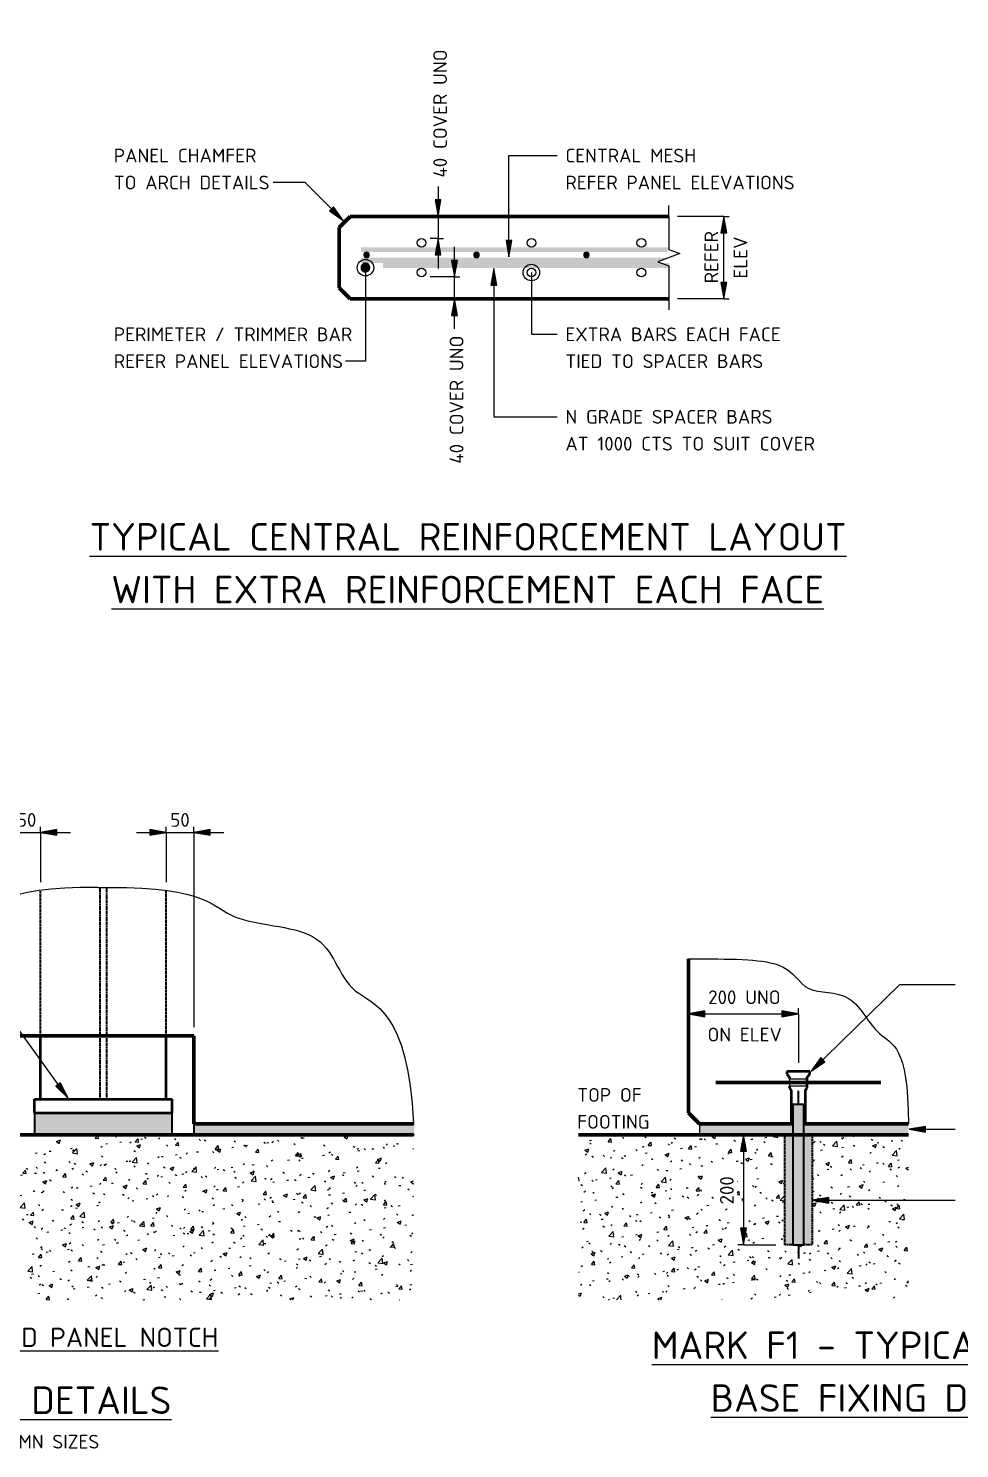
# Model space of a CAD drawing. Header units: millimetres. Extents: x 1317 to 9218, y 3460 to 6153.
# Drawn here: x 2864 to 4558, y 3460 to 6043 of the extents above; entities that cross this region are included whole.
import ezdxf

# ---------------------------------------------------------------- set-up
doc = ezdxf.new("R2010")
doc.units = ezdxf.units.MM
doc.linetypes.add('Hidden', pattern=[4, 3, -1])
for name, color, linetype, lineweight in [('A-000-T_TEXT', 231, 'Continuous', 13), ('A-010-D_DIM', 211, 'Continuous', 13), ('A-010-D_DIM-10', 211, 'Continuous', 13), ('A-010-M_LINE', 90, 'Continuous', 13), ('Z-000-T_TEXT', 131, 'Continuous', 18), ('Z-060-M_DETAIL', 92, 'Continuous', 25)]:
    doc.layers.add(name, color=color, linetype=linetype, lineweight=lineweight)
doc.styles.add('ISOCPEUR', font='isocpeur.ttf', dxfattribs={"height": 25})
doc.styles.add('ISOCPEUR_2', font='isocpeur.ttf', dxfattribs={"height": 50})
doc.styles.add('ISOCPEUR_3', font='isocpeur.ttf', dxfattribs={"height": 35})
doc.dimstyles.new('2_5___Arrow_Tick', dxfattribs={"dimscale": 304.8, "dimtxt": 24.899529, "dimasz": 0.098425, "dimexe": 0.032808, "dimexo": 0.052493, "dimgap": 0.008202, "dimtad": 1, "dimdec": 0, "dimzin": 0, "dimdsep": 46, "dimtxsty": 'ISOCPEUR', "dimsah": 1, "dimcen": 0.09, "dimadec": 0, "dimazin": 0, "dimtfac": 1, "dimtdec": 4, "dimtix": 1, "dimtmove": 0, "dimatfit": 3, "dimfxl": 1, "dimtvp": 1, "dimtolj": 1, "dimtzin": 0, "dimlwd": 18, "dimlwe": 18, "dimarcsym": 2})
doc.dimstyles.new('2_5___Arrow_Tick_2', dxfattribs={"dimscale": 304.8, "dimtxt": 24.899529, "dimasz": 0.098425, "dimexe": 0.032808, "dimexo": 0.052493, "dimgap": 0.008202, "dimtad": 1, "dimdec": 0, "dimzin": 0, "dimdsep": 46, "dimtxsty": 'ISOCPEUR', "dimsah": 1, "dimcen": 0.09, "dimadec": 0, "dimazin": 0, "dimtfac": 1, "dimtdec": 4, "dimtix": 1, "dimtmove": 2, "dimatfit": 3, "dimfxl": 1, "dimtvp": 1, "dimtolj": 1, "dimtzin": 0, "dimlwd": 18, "dimlwe": 18, "dimarcsym": 2})
doc.dimstyles.new('2_5___Arrow_Tick_OP', dxfattribs={"dimscale": 304.8, "dimtxt": 24.899529, "dimasz": 0.098425, "dimexe": 0.032808, "dimexo": 0.052493, "dimgap": 0.032808, "dimtad": 1, "dimdec": 0, "dimzin": 0, "dimdsep": 46, "dimtxsty": 'ISOCPEUR', "dimsah": 1, "dimcen": 0.09, "dimadec": 0, "dimazin": 0, "dimtfac": 1, "dimtdec": 4, "dimtix": 1, "dimtmove": 0, "dimatfit": 3, "dimfxl": 1, "dimtvp": 1, "dimtfill": 1, "dimtolj": 1, "dimtzin": 0, "dimlwd": 18, "dimlwe": 18, "dimarcsym": 2})
pattern_1 = [(50, (0, 0), (72.87376, -6.37607), [7.62, -83.82]), (355, (0, 0), (-14.097, 76.4224), [6.096, -67.056]), (100.451, (6.07, -0.53), (58.777, 70.0469), [6.476, -71.236]), (46.184, (0, 20.32), (108.4314, -16.8175), [11.43, -125.73]), (96.636, (9.04, 18.92), (94.961, 98.9709), [9.714, -106.854]), (351.184, (0, 20.32), (94.9623, 98.9702), [9.144, -100.584]), (21, (10.16, 15.24), (60.64565, -40.90654), [7.62, -83.82]), (326, (10.16, 15.24), (24.7208, 73.6749), [6.096, -67.056]), (71.451, (15.214, 11.83), (85.3669, 32.7687), [6.476, -71.236]), (37.5, (0, 0), (1.23552, 33.82243), [3.353, -62.89, 3.353, -64.719, -67.31]), (37.5, (0, 0), (1.23552, 33.82243), [-134.315, 3.353, -63.957]), (7.5, (0, 0), (26.72815, 40.07255), [3.353, -35.458, 3.353, -61.366, -25.654]), (7.5, (0, 0), (26.72815, 40.07255), [-103.53, 3.353, -22.301]), (327.5, (-22.657, 0), (54.23632, -2.29212), [3.353, -22.047, 3.353, -75.895, -105.156]), (327.5, (-22.657, 0), (54.23632, -2.29212), [-104.648, 3.353, -101.803]), (317.5, (-32.817, 0), (59.25158, 10.17014), [3.353, -29.667, 3.353, -49.276, -74.676]), (317.5, (-32.817, 0), (59.25158, 10.17014), [-85.649, 3.353, -71.323])]

# ---------------------------------------------------------------- blocks, each defined once
blk = doc.blocks.new('FE1 - FE20095 ELEVATION-4128133-S-3901 - _INDUSTRIAL_ TYPICAL PRECAST PANEL DETAILS')
at = {"layer": 'Z-060-M_DETAIL', "lineweight": 35}
for p, q in [((13, 0), (10, 0)), ((13, -61.4), (13, 0)), ((-10, 0), (-13, 0)), ((-13, 0), (-13, -62)), ((-13, -62), (-16, -65)), ((-16, -65), (-16, -69)), ((-16, -69), (-16, -81)), ((16, -65), (13, -61.4)), ((16, -69), (16, -65)), ((-16, -85), (-21, -90)), ((-21, -90), (-21, -95)), ((-21, -95), (21, -95)), ((-16, -81), (-16, -85)), ((16, -85), (16, -81)), ((21, -90), (16, -85)), ((21, -95), (21, -90))]:
    blk.add_line(p, q, dxfattribs=at)
at = {"layer": 'Z-060-M_DETAIL', "lineweight": 18}
for p, q in [((16, -69), (-16, -69)), ((16, -81), (16, -69)), ((-16, -81), (16, -81))]:
    blk.add_line(p, q, dxfattribs=at)
blk = doc.blocks.new('NRP_Bolt Detailed Section _v2_ - M20-4121778-S-3901 - _INDUSTRIAL_ TYPICAL PRECAST PANEL DETAILS')
at = {"layer": 'Z-060-M_DETAIL'}
blk.add_hatch(color=256, dxfattribs=at).paths.add_polyline_path([(0, 10), (0, -10), (255, -10), (255, 10)])
for p, q in [((0, 0), (-25, 0)), ((255, 10), (0, 10)), ((0, 10), (0, -10)), ((255, -10), (255, 10)), ((0, -10), (255, -10)), ((255, 0), (280, 0))]:
    blk.add_line(p, q, dxfattribs=at)
blk = doc.blocks.new('NRP_Reinft Bar Section BN - R10-4129583-S-3901 - _INDUSTRIAL_ TYPICAL PRECAST PANEL DETAILS')
at = {"layer": 'Z-060-M_DETAIL', "lineweight": 13}
blk.add_hatch(color=256, dxfattribs=at).paths.add_polyline_path([(0, 5), (-1.3, 4.8), (-2.5, 4.3), (-3.5, 3.5), (-4.3, 2.5), (-4.8, 1.3), (-5, 0), (-4.8, -1.3), (-4.3, -2.5), (-3.5, -3.5), (-2.5, -4.3), (-1.3, -4.8), (0, -5), (1.3, -4.8), (2.5, -4.3), (3.5, -3.5), (4.3, -2.5), (4.8, -1.3), (5, 0), (4.8, 1.3), (4.3, 2.5), (3.5, 3.5), (2.5, 4.3), (1.3, 4.8), (0.4, 4.9)])
for start, end in [(0, 180), (180, 0)]:
    blk.add_arc((0, 0), 5, start, end, dxfattribs=at)
blk = doc.blocks.new('NRP_Reinft Bar Section BN - N16-4128137-S-3901 - _INDUSTRIAL_ TYPICAL PRECAST PANEL DETAILS')
at = {"layer": 'Z-060-M_DETAIL', "lineweight": 13}
blk.add_hatch(color=256, dxfattribs=at).paths.add_polyline_path([(0, -8), (2.1, -7.7), (4, -6.9), (5.7, -5.7), (6.9, -4), (7.7, -2.1), (8, 0), (7.7, 2.1), (6.9, 4), (5.7, 5.7), (4, 6.9), (2.1, 7.7), (0, 8), (-2.1, 7.7), (-4, 6.9), (-5.7, 5.7), (-6.9, 4), (-7.7, 2.1), (-8, 0), (-7.7, -2.1), (-6.9, -4), (-5.7, -5.7), (-4, -6.9), (-2.1, -7.7)])
for start, end in [(360, 180), (180, 360)]:
    blk.add_arc((0, 0), 8, start, end, dxfattribs=at)
blk = doc.blocks.new('NRP_Break Line _v2_ - Section-3988886-S-3901 - _INDUSTRIAL_ TYPICAL PRECAST PANEL DETAILS')
at = {"layer": 'Z-060-M_DETAIL', "lineweight": 18}
for p, q in [((0, 0), (60, 0)), ((90, 0), (150, 0))]:
    blk.add_line(p, q, dxfattribs=at)
blk = doc.blocks.new('DIMBLOCK1-S-3901 - _INDUSTRIAL_ TYPICAL PRECAST PANEL DETAILS')
at = {"layer": 'A-010-D_DIM-10', "lineweight": 18}
for points in [[(4165.2, 4030.9), (4159.9, 4000.9), (4170.5, 4000.9)], [(4165.2, 3830.9), (4170.5, 3860.9), (4159.9, 3860.9)]]:
    blk.add_hatch(color=256, dxfattribs=at).paths.add_polyline_path(points)
for p, q in [((4165.2, 4030.9), (4155.2, 4030.9)), ((4165.2, 4030.9), (4159.9, 4000.9)), ((4165.2, 4030.9), (4165.2, 3830.9)), ((4170.5, 4000.9), (4165.2, 4030.9)), ((4165.2, 4030.9), (4170.4, 4030.9)), ((4159.9, 4000.9), (4170.5, 4000.9)), ((4170.5, 3860.9), (4159.9, 3860.9)), ((4159.9, 3860.9), (4165.2, 3830.9)), ((4165.2, 3830.9), (4170.5, 3860.9)), ((4165.2, 3830.9), (4155.2, 3830.9)), ((4165.2, 3830.9), (4224.2, 3830.9))]:
    blk.add_line(p, q, dxfattribs=at)
at = {"layer": 'A-010-D_DIM-10', "color": 0, "lineweight": 18, "insert": (4122.5, 3904.3), "char_height": 25, "width": 63.781, "attachment_point": 1, "rotation": 90, "line_spacing_factor": 1.149209, "style": 'ISOCPEUR', "bg_fill": 3, "box_fill_scale": 1.25, "bg_fill_color": 256, "bg_fill_true_color": 13158600, "bg_fill_transparency": 0}
blk.add_mtext('200', dxfattribs=at)
blk = doc.blocks.new('DIMBLOCK2-S-3901 - _INDUSTRIAL_ TYPICAL PRECAST PANEL DETAILS')
at = {"layer": 'A-010-D_DIM-10', "lineweight": 18}
for points in [[(4065.2, 4250.9), (4095.2, 4245.6), (4095.2, 4256.2)], [(4265.2, 4250.9), (4235.2, 4256.2), (4235.2, 4245.6)]]:
    blk.add_hatch(color=256, dxfattribs=at).paths.add_polyline_path(points)
for p, q in [((4095.2, 4256.2), (4065.2, 4250.9)), ((4065.2, 4250.9), (4065.2, 4256.1)), ((4065.2, 4250.9), (4265.2, 4250.9)), ((4065.2, 4250.9), (4095.2, 4245.6)), ((4065.2, 4250.9), (4065.2, 4240.9)), ((4095.2, 4245.6), (4095.2, 4256.2)), ((4265.2, 4250.9), (4235.2, 4256.2)), ((4235.2, 4256.2), (4235.2, 4245.6)), ((4235.2, 4245.6), (4265.2, 4250.9)), ((4265.2, 4250.9), (4265.2, 4260.9)), ((4265.2, 4250.9), (4265.2, 4161.9))]:
    blk.add_line(p, q, dxfattribs=at)
at = {"layer": 'A-010-D_DIM-10', "color": 0, "lineweight": 18, "char_height": 25, "attachment_point": 1, "line_spacing_factor": 1.149209, "style": 'ISOCPEUR', "bg_fill": 3, "box_fill_scale": 1.25, "bg_fill_color": 256, "bg_fill_true_color": 13158600, "bg_fill_transparency": 0}
for s, insert, width in [('200 UNO', (4101, 4293.5), 153.994), ('ON ELEV', (4099.8, 4225.6), 156.867)]:
    blk.add_mtext(s, dxfattribs=dict(at, insert=insert, width=width))
blk = doc.blocks.new('DIMBLOCK16-S-3901 - _INDUSTRIAL_ TYPICAL PRECAST PANEL DETAILS')
at = {"layer": 'A-010-D_DIM-10', "lineweight": 18}
for points in [[(4129.5, 5700.9), (4124.2, 5670.9), (4134.8, 5670.9)], [(4129.5, 5550.9), (4134.8, 5580.9), (4124.2, 5580.9)]]:
    blk.add_hatch(color=256, dxfattribs=at).paths.add_polyline_path(points)
for p, q in [((4129.5, 5700.9), (4045.5, 5700.9)), ((4129.5, 5700.9), (4124.2, 5670.9)), ((4129.5, 5550.9), (4129.5, 5700.9)), ((4134.8, 5670.9), (4129.5, 5700.9)), ((4129.5, 5700.9), (4139.5, 5700.9)), ((4124.2, 5670.9), (4134.8, 5670.9)), ((4134.8, 5580.9), (4124.2, 5580.9)), ((4124.2, 5580.9), (4129.5, 5550.9)), ((4129.5, 5550.9), (4134.8, 5580.9)), ((4129.5, 5550.9), (4045.5, 5550.9)), ((4129.5, 5550.9), (4139.5, 5550.9))]:
    blk.add_line(p, q, dxfattribs=at)
at = {"layer": 'A-010-D_DIM-10', "color": 0, "lineweight": 18, "char_height": 25, "attachment_point": 1, "rotation": 90, "line_spacing_factor": 1.149209, "style": 'ISOCPEUR'}
for s, insert, width in [('REFER', (4094.3, 5579.2), 112.048), ('ELEV', (4147.2, 5588), 90.788)]:
    blk.add_mtext(s, dxfattribs=dict(at, insert=insert, width=width))
blk = doc.blocks.new('DIMBLOCK17-S-3901 - _INDUSTRIAL_ TYPICAL PRECAST PANEL DETAILS')
at = {"layer": 'A-010-D_DIM-10', "lineweight": 18}
for points in [[(3609.5, 5700.9), (3614.8, 5730.9), (3604.2, 5730.9)], [(3609.5, 5660.9), (3604.2, 5630.9), (3614.8, 5630.9)]]:
    blk.add_hatch(color=256, dxfattribs=at).paths.add_polyline_path(points)
for p, q in [((3609.5, 5755.3), (3609.5, 5606.4)), ((3614.8, 5730.9), (3604.2, 5730.9)), ((3604.2, 5730.9), (3609.5, 5700.9)), ((3609.5, 5700.9), (3614.8, 5730.9)), ((3609.5, 5700.9), (3599.5, 5700.9)), ((3609.5, 5700.9), (3614.7, 5700.9)), ((3609.5, 5660.9), (3595.5, 5660.9)), ((3609.5, 5660.9), (3604.2, 5630.9)), ((3614.8, 5630.9), (3609.5, 5660.9)), ((3609.5, 5660.9), (3619.5, 5660.9)), ((3604.2, 5630.9), (3614.8, 5630.9))]:
    blk.add_line(p, q, dxfattribs=at)
at = {"layer": 'A-010-D_DIM-10', "color": 0, "lineweight": 18, "insert": (3600.8, 5771.6), "char_height": 25, "width": 271.213, "attachment_point": 1, "rotation": 90, "line_spacing_factor": 1.149209, "style": 'ISOCPEUR'}
blk.add_mtext('40 COVER UNO', dxfattribs=at)
blk = doc.blocks.new('DIMBLOCK18-S-3901 - _INDUSTRIAL_ TYPICAL PRECAST PANEL DETAILS')
at = {"layer": 'A-010-D_DIM-10', "lineweight": 18}
for points in [[(3639.5, 5590.9), (3644.8, 5620.9), (3634.2, 5620.9)], [(3639.5, 5550.9), (3634.2, 5520.9), (3644.8, 5520.9)]]:
    blk.add_hatch(color=256, dxfattribs=at).paths.add_polyline_path(points)
for p, q in [((3639.5, 5496.4), (3639.5, 5645.3)), ((3644.8, 5620.9), (3634.2, 5620.9)), ((3634.2, 5620.9), (3639.5, 5590.9)), ((3639.5, 5590.9), (3644.8, 5620.9)), ((3639.5, 5590.9), (3595.5, 5590.9)), ((3639.5, 5590.9), (3649.5, 5590.9)), ((3639.5, 5550.9), (3634.2, 5520.9)), ((3639.5, 5550.9), (3634.3, 5550.9)), ((3644.8, 5520.9), (3639.5, 5550.9)), ((3639.5, 5550.9), (3649.5, 5550.9)), ((3634.2, 5520.9), (3644.8, 5520.9))]:
    blk.add_line(p, q, dxfattribs=at)
at = {"layer": 'A-010-D_DIM-10', "color": 0, "lineweight": 18, "insert": (3630.8, 5251.3), "char_height": 25, "width": 271.213, "attachment_point": 1, "rotation": 90, "line_spacing_factor": 1.149209, "style": 'ISOCPEUR'}
blk.add_mtext('40 COVER UNO', dxfattribs=at)
blk = doc.blocks.new('DIMBLOCK21-S-3901 - _INDUSTRIAL_ TYPICAL PRECAST PANEL DETAILS')
at = {"layer": 'A-010-D_DIM-10', "lineweight": 18}
for points in [[(2836.2, 4580.9), (2806.2, 4586.2), (2806.2, 4575.6)], [(2886.2, 4580.9), (2916.2, 4575.6), (2916.2, 4586.2)]]:
    blk.add_hatch(color=256, dxfattribs=at).paths.add_polyline_path(points)
for p, q in [((2781.7, 4580.9), (2940.6, 4580.9)), ((2836.2, 4580.9), (2806.2, 4586.2)), ((2806.2, 4586.2), (2806.2, 4575.6)), ((2806.2, 4575.6), (2836.2, 4580.9)), ((2836.2, 4580.9), (2836.2, 4590.9)), ((2836.2, 4580.9), (2836.2, 4226.9)), ((2886.2, 4580.9), (2886.2, 4590.9)), ((2916.2, 4586.2), (2886.2, 4580.9)), ((2886.2, 4580.9), (2916.2, 4575.6)), ((2886.2, 4580.9), (2886.2, 4490.5)), ((2916.2, 4575.6), (2916.2, 4586.2))]:
    blk.add_line(p, q, dxfattribs=at)
at = {"layer": 'A-010-D_DIM-10', "color": 0, "lineweight": 18, "insert": (2843.5, 4616), "char_height": 25, "width": 42.521, "attachment_point": 1, "line_spacing_factor": 1.149209, "style": 'ISOCPEUR'}
blk.add_mtext('50', dxfattribs=at)
blk = doc.blocks.new('DIMBLOCK22-S-3901 - _INDUSTRIAL_ TYPICAL PRECAST PANEL DETAILS')
at = {"layer": 'A-010-D_DIM-10', "lineweight": 18}
for points in [[(3115.2, 4580.9), (3085.2, 4586.2), (3085.2, 4575.6)], [(3165.2, 4580.9), (3195.2, 4575.6), (3195.2, 4586.2)]]:
    blk.add_hatch(color=256, dxfattribs=at).paths.add_polyline_path(points)
for p, q in [((3060.7, 4580.9), (3219.6, 4580.9)), ((3115.2, 4580.9), (3085.2, 4586.2)), ((3085.2, 4586.2), (3085.2, 4575.6)), ((3085.2, 4575.6), (3115.2, 4580.9)), ((3115.2, 4580.9), (3115.2, 4590.9)), ((3115.2, 4580.9), (3115.2, 4490.5)), ((3165.2, 4580.9), (3165.2, 4590.9)), ((3195.2, 4586.2), (3165.2, 4580.9)), ((3165.2, 4580.9), (3195.2, 4575.6)), ((3165.2, 4580.9), (3165.2, 4226.9)), ((3195.2, 4575.6), (3195.2, 4586.2))]:
    blk.add_line(p, q, dxfattribs=at)
at = {"layer": 'A-010-D_DIM-10', "color": 0, "lineweight": 18, "insert": (3122.5, 4616), "char_height": 25, "width": 42.521, "attachment_point": 1, "line_spacing_factor": 1.149209, "style": 'ISOCPEUR'}
blk.add_mtext('50', dxfattribs=at)

msp = doc.modelspace()

# ---------------------------------------------------------------- hatches: boundary and pattern name
at = {"layer": 'A-000-T_TEXT', "lineweight": 18}
for points in [[(3436.9, 5693.5), (3419.5, 5718.4), (3412, 5711)], [(3738.5, 5627.2), (3743.8, 5657.2), (3733.2, 5657.2)], [(3711, 5606.1), (3705.7, 5576.1), (3716.3, 5576.1)], [(4288.1, 4146.6), (4313.3, 4163.8), (4305.9, 4171.4)], [(2936.2, 4098.3), (2923, 4125.7), (2914.4, 4119.5)], [(4466.5, 4040.9), (4496.5, 4035.6), (4496.5, 4046.2)], [(4290.3, 3911.8), (4320.3, 3906.5), (4320.3, 3917.1)]]:
    msp.add_hatch(color=7, dxfattribs=at).paths.add_polyline_path(points)
at = {"layer": 'Z-060-M_DETAIL'}
for color, points in [(9, [(4007.6, 5635.9), (4028, 5635.9), (4028, 5641.4), (4029.5, 5640.9), (4029.5, 5644.9), (3469.5, 5644.9), (3469.5, 5635.9), (3883, 5635.9)]), (7, [(4009.5, 5615.9), (4016.2, 5615.9), (4009.5, 5618.4), (4028, 5625.3), (4028, 5625.9), (3469.5, 5625.9), (3469.5, 5615.9), (4007.6, 5615.9)]), (9, [(3509.5, 5606.9), (4029.5, 5606.9), (4029.5, 5615.9), (3509.5, 5615.9)]), (9, [(2875.7, 4070.9), (2875.7, 4030.9), (3125.7, 4030.9), (3125.7, 4070.9)]), (9, [(3566.2, 4030.9), (3566.2, 4050.9), (3165.2, 4050.9), (3165.2, 4030.9), (3429.4, 4030.9)])]:
    msp.add_hatch(color=color, dxfattribs=at).paths.add_polyline_path(points)
at = {"layer": 'Z-060-M_DETAIL', "lineweight": 18}
h = msp.add_hatch(dxfattribs=at)
h.set_pattern_fill('FP_1', color=8, style=0, pattern_type=2)
h.set_pattern_definition(pattern_1)
h.paths.add_polyline_path([(3565.2, 3730.9), (3565.2, 4030.9), (2646.2, 4030.9), (2646.2, 3830.9), (2626.2, 3830.9), (2626.2, 4030.9), (2436.2, 4030.9), (2436.2, 3730.9), (3429.4, 3730.9)])
h = msp.add_hatch(dxfattribs=at)
h.set_pattern_fill('FP_1', color=8, style=0, pattern_type=2)
h.set_pattern_definition(pattern_1)
h.paths.add_polyline_path([(4465.2, 3730.9), (4465.2, 4030.9), (4290.2, 4030.9), (4290.2, 3830.9), (4240.2, 3830.9), (4240.2, 4030.9), (3865.2, 4030.9), (3865.2, 3730.9), (4275.2, 3730.9)])
at = {"layer": 'Z-060-M_DETAIL'}
h = msp.add_hatch(color=9, dxfattribs=at)
h.paths.add_polyline_path([(4465.2, 4030.9), (4465.2, 4050.9), (4275.2, 4050.9), (4275.2, 4030.9), (4278.2, 4030.9)])
h.paths.add_polyline_path([(4255.2, 4030.9), (4255.2, 4050.9), (4085.2, 4050.9), (4085.2, 4030.9), (4252.2, 4030.9)])
h = msp.add_hatch(color=9, dxfattribs=at)
h.paths.add_polyline_path([(4255.2, 3830.9), (4255.2, 4030.9), (4240.2, 4030.9), (4240.2, 3830.9)])
h.paths.add_polyline_path([(4290.2, 3830.9), (4290.2, 4030.9), (4275.2, 4030.9), (4275.2, 3830.9)])

# ---------------------------------------------------------------- linework, layer by layer
at = {"layer": 'A-000-T_TEXT', "color": 250, "lineweight": 18}
for p, q in [((3738.5, 5811.5), (3826.3, 5811.5)), ((3738.5, 5627.2), (3738.5, 5811.5)), ((3310.5, 5762.5), (3309.8, 5762.5)), ((3368, 5762.5), (3310.5, 5762.5)), ((3436.9, 5693.5), (3368, 5762.5)), ((3419.5, 5718.4), (3412, 5711)), ((3412, 5711), (3436.9, 5693.5)), ((3436.9, 5693.5), (3419.5, 5718.4)), ((3743.8, 5657.2), (3733.2, 5657.2)), ((3733.2, 5657.2), (3738.5, 5627.2)), ((3738.5, 5627.2), (3743.8, 5657.2)), ((3477.5, 5607.7), (3477.5, 5437.6)), ((3711, 5606.1), (3705.7, 5576.1)), ((3716.3, 5576.1), (3711, 5606.1)), ((3711, 5606.1), (3711, 5336.5)), ((3779.4, 5598.9), (3779.4, 5486.5)), ((3705.7, 5576.1), (3716.3, 5576.1)), ((3779.4, 5486.5), (3826.3, 5486.5)), ((3453.4, 5437.6), (3441.5, 5437.6)), ((3477.5, 5437.6), (3453.4, 5437.6)), ((3711, 5336.5), (3826.3, 5336.5)), ((2936.2, 4098.3), (2686.2, 4444.2)), ((4288.1, 4146.6), (4449.9, 4304.4)), ((4449.9, 4304.4), (4550.1, 4304.4)), ((4305.9, 4171.4), (4288.1, 4146.6)), ((4288.1, 4146.6), (4313.3, 4163.8)), ((4313.3, 4163.8), (4305.9, 4171.4)), ((2923, 4125.7), (2914.4, 4119.5)), ((2914.4, 4119.5), (2936.2, 4098.3)), ((2936.2, 4098.3), (2923, 4125.7)), ((4496.5, 4046.2), (4466.5, 4040.9)), ((4466.5, 4040.9), (4496.5, 4035.6)), ((4466.5, 4040.9), (4550.1, 4040.9)), ((4496.5, 4035.6), (4496.5, 4046.2)), ((4320.3, 3917.1), (4290.3, 3911.8)), ((4290.3, 3911.8), (4320.3, 3906.5)), ((4290.3, 3911.8), (4550.1, 3911.8)), ((4320.3, 3906.5), (4320.3, 3917.1))]:
    msp.add_line(p, q, dxfattribs=at)
for centre in [(3477.5, 5607.7), (3779.4, 5598.9)]:
    msp.add_circle(centre, 15, dxfattribs=at)
at = {"layer": 'A-010-M_LINE', "lineweight": 50}
for p, q in [((3449.5, 5700.9), (3429.5, 5680.9)), ((4029.5, 5700.9), (3449.5, 5700.9)), ((3429.5, 5680.9), (3429.5, 5570.9)), ((3449.5, 5550.9), (3429.5, 5570.9)), ((3449.5, 5550.9), (4029.5, 5550.9)), ((4065.2, 4350.9), (4065.2, 4070.9)), ((3165.2, 4210.9), (2836.2, 4210.9)), ((3165.2, 4050.9), (3165.2, 4210.9)), ((4415.2, 4125.9), (4115.2, 4125.9)), ((4085.2, 4050.9), (4065.2, 4070.9)), ((3565.2, 4030.9), (2646.2, 4030.9)), ((3165.2, 4050.9), (3565.2, 4050.9)), ((3865.2, 4030.9), (4465.2, 4030.9)), ((4085.2, 4050.9), (4255.2, 4050.9)), ((4275.2, 4050.9), (4465.2, 4050.9))]:
    msp.add_line(p, q, dxfattribs=at)
at = {"layer": 'A-010-M_LINE', "linetype": 'Hidden', "lineweight": 25}
for p, q in [((2886.2, 4210.9), (2886.2, 4474.5)), ((2994.7, 4095.9), (2994.7, 4480.9)), ((3006.7, 4095.9), (3006.7, 4480.9)), ((3115.2, 4210.9), (3115.2, 4474.5)), ((4240.2, 3830.9), (4240.2, 4030.9)), ((4290.2, 4030.9), (4290.2, 3830.9)), ((4255.2, 3830.9), (4240.2, 3830.9)), ((4290.2, 3830.9), (4275.2, 3830.9))]:
    msp.add_line(p, q, dxfattribs=at)
at = {"layer": 'A-010-M_LINE', "lineweight": 18}
for p, q in [((2990.7, 4480.9), (3010.7, 4480.9)), ((4252.2, 4050.9), (4085.2, 4050.9)), ((4085.2, 4050.9), (4085.2, 4030.9)), ((4085.2, 4030.9), (4255.2, 4030.9)), ((4275.2, 4030.9), (4465.2, 4030.9)), ((4465.2, 4050.9), (4278.2, 4050.9))]:
    msp.add_line(p, q, dxfattribs=at)
at = {"layer": 'A-010-M_LINE', "lineweight": 35}
for p, q in [((2886.2, 4095.9), (2886.2, 4210.9)), ((3115.2, 4095.9), (3115.2, 4210.9)), ((2875.7, 4095.9), (3125.7, 4095.9)), ((2875.7, 4070.9), (2875.7, 4095.9)), ((3125.7, 4070.9), (3125.7, 4095.9)), ((2875.7, 4070.9), (3125.7, 4070.9))]:
    msp.add_line(p, q, dxfattribs=at)
at = {"layer": 'A-010-M_LINE', "lineweight": 25}
for p, q in [((3125.7, 4070.9), (2875.7, 4070.9)), ((2875.7, 4070.9), (2875.7, 4030.9)), ((3125.7, 4030.9), (3125.7, 4070.9)), ((2875.7, 4030.9), (3125.7, 4030.9)), ((3566.2, 4050.9), (3165.2, 4050.9)), ((3165.2, 4050.9), (3165.2, 4030.9)), ((3165.2, 4030.9), (3566.2, 4030.9))]:
    msp.add_line(p, q, dxfattribs=at)
at = {"layer": 'A-010-M_LINE', "lineweight": 18}
for centre in [(3579.5, 5652.9), (3779.5, 5652.9), (3979.5, 5652.9), (3579.5, 5598.9), (3779.5, 5598.9), (3979.5, 5598.9)]:
    msp.add_circle(centre, 8, dxfattribs=at)
for points, knots in [([(2990.7, 4480.9), (2809.3, 4480.9), (2797.1, 4411.7), (2581.6, 4411.7), (2572.5, 4272), (2447.2, 4260.6), (2436.2, 4050.9)], [0, 0, 0, 0, 0.510831, 0.976479, 1.503025, 2.023452, 2.023452, 2.023452, 2.023452]), ([(3010.7, 4480.9), (3192, 4480.9), (3204.2, 4411.7), (3419.8, 4411.7), (3428.8, 4272), (3554.2, 4260.6), (3565.2, 4050.9)], [0, 0, 0, 0, 0.510831, 0.976479, 1.503025, 2.023452, 2.023452, 2.023452, 2.023452]), ([(4065.2, 4350.9), (4141.8, 4350.9), (4253.5, 4350.9), (4271.9, 4282.2), (4364.1, 4298.4), (4410.2, 4194.1), (4465.2, 4195.5), (4465.2, 4050.9)], [0, 0, 0, 0, 0.283718, 0.586096, 0.890991, 1.178258, 1.521251, 1.521251, 1.521251, 1.521251])]:
    msp.add_open_spline(points, degree=3, knots=knots, dxfattribs=at)
at = {"layer": 'Z-000-T_TEXT'}
for p, q in [((4029.5, 5700.9), (4029.5, 5720.9)), ((4049.5, 5633.4), (4009.5, 5618.4)), ((4029.5, 5640.9), (4049.5, 5633.4)), ((4009.5, 5618.4), (4029.5, 5610.9)), ((4029.5, 5550.9), (4029.5, 5530.9))]:
    msp.add_line(p, q, dxfattribs=at)

# ---------------------------------------------------------------- block references
at = {"layer": 'Z-060-M_DETAIL', "lineweight": 18, "rotation": 270}
msp.add_blockref('NRP_Break Line _v2_ - Section-3988886-S-3901 - _INDUSTRIAL_ TYPICAL PRECAST PANEL DETAILS', (4029.5, 5700.9), dxfattribs=at)
at = {"layer": 'Z-060-M_DETAIL', "lineweight": 13}
for name, p, rotation in [('NRP_Reinft Bar Section BN - R10-4129583-S-3901 - _INDUSTRIAL_ TYPICAL PRECAST PANEL DETAILS', (3479.5, 5630.9), 269.9999999999998), ('NRP_Reinft Bar Section BN - R10-4129583-S-3901 - _INDUSTRIAL_ TYPICAL PRECAST PANEL DETAILS', (3679.5, 5630.9), 269.9999999999998), ('NRP_Reinft Bar Section BN - R10-4129583-S-3901 - _INDUSTRIAL_ TYPICAL PRECAST PANEL DETAILS', (3879.5, 5630.9), 269.9999999999998), ('NRP_Reinft Bar Section BN - N16-4128137-S-3901 - _INDUSTRIAL_ TYPICAL PRECAST PANEL DETAILS', (3477.5, 5607.9), 90.0000000000005)]:
    msp.add_blockref(name, p, dxfattribs=dict(at, rotation=rotation))
at = {"layer": 'Z-060-M_DETAIL', "lineweight": 35, "rotation": 180}
msp.add_blockref('FE1 - FE20095 ELEVATION-4128133-S-3901 - _INDUSTRIAL_ TYPICAL PRECAST PANEL DETAILS', (4265.2, 4050.9), dxfattribs=at)
at = {"layer": 'Z-060-M_DETAIL', "rotation": 269.9999999999998}
msp.add_blockref('NRP_Bolt Detailed Section _v2_ - M20-4121778-S-3901 - _INDUSTRIAL_ TYPICAL PRECAST PANEL DETAILS', (4265.2, 4085.9), dxfattribs=at)

# ---------------------------------------------------------------- texts
at = {"layer": 'A-000-T_TEXT', "color": 7, "lineweight": 18, "attachment_point": 1}
for s, insert, char_height, width, style in [('PANEL CHAMFER', (3019.7, 5824), 25, 304.641, 'ISOCPEUR'), ('CENTRAL MESH', (3841.3, 5824), 25, 279.789, 'ISOCPEUR'), ('TO ARCH DETAILS', (3019.7, 5775), 25, 333.502, 'ISOCPEUR'), ('REFER PANEL ELEVATIONS', (3841.3, 5775), 25, 493.038, 'ISOCPEUR'), ('PERIMETER / TRIMMER BAR', (3019.7, 5499), 25, 506.666, 'ISOCPEUR'), ('EXTRA BARS EACH FACE', (3841.3, 5499), 25, 465.78, 'ISOCPEUR'), ('REFER PANEL ELEVATIONS', (3019.7, 5450.1), 25, 493.038, 'ISOCPEUR'), ('TIED TO SPACER BARS', (3841.3, 5450.1), 25, 424.093, 'ISOCPEUR'), ('N GRADE SPACER BARS', (3841.3, 5349), 25, 442.532, 'ISOCPEUR'), ('AT 1000 CTS TO SUIT COVER', (3841.3, 5300.1), 25, 541.139, 'ISOCPEUR'), ('\\LTYPICAL CENTRAL REINFORCEMENT LAYOUT', (2975.5, 5143.3), 50, 1612.995, 'ISOCPEUR_2'), ('\\LWITH EXTRA REINFORCEMENT EACH FACE', (3015.2, 5047.4), 50, 1516.793, 'ISOCPEUR_2'), ('TOP OF', (3862.8, 4115.9), 25, 136.287, 'ISOCPEUR'), ('FOOTING', (3862.8, 4067), 25, 150.717, 'ISOCPEUR'), ('\\LMID PANEL NOTCH', (2805.8, 3680.2), 35, 471.392, 'ISOCPEUR_3'), ('\\LMARK F1 - TYPICAL PANEL', (3998.4, 3673.3), 50, 1009.325, 'ISOCPEUR_2'), ('\\LTYPICAL PANEL BASE NOTCH DETAILS', (1914.9, 3573.3), 50, 1418.987, 'ISOCPEUR_2'), ('\\LBASE FIXING DETAIL', (4105.6, 3577.4), 50, 749.578, 'ISOCPEUR_2'), ('PRECAST DETAILER TO ADJUST NOTCH SIZE TO SUIT COLUMN SIZES', (1914.9, 3485.4), 25, 1266.666, 'ISOCPEUR')]:
    msp.add_mtext(s, dxfattribs=dict(at, insert=insert, char_height=char_height, width=width, style=style))

# ---------------------------------------------------------------- dimensions: what is measured, and where the dimension line sits
at = {"layer": 'A-010-D_DIM', "lineweight": 18}
for base, p1, p2, override, picture, middle in [((3609.5, 5660.9), (3630.7, 5700.9), (3579.5, 5660.9), {"dimpost": '<>', "dimfxl": 64.983015}, 'DIMBLOCK17-S-3901 - _INDUSTRIAL_ TYPICAL PRECAST PANEL DETAILS', (3617.5, 5907.2)), ((3639.5, 5590.9), (3618.3, 5550.9), (3579.5, 5590.9), {"dimpost": '<>', "dimfxl": 55.717283}, 'DIMBLOCK18-S-3901 - _INDUSTRIAL_ TYPICAL PRECAST PANEL DETAILS', (3647.5, 5386.9))]:
    dim = msp.add_linear_dim(base=base, p1=p1, p2=p2, angle=90, text='40 COVER UNO', dimstyle='2_5___Arrow_Tick_2', override=override, dxfattribs=at)
    dim.commit()
    dim.dimension.update_dxf_attribs({"geometry": picture, "text_midpoint": middle, "dimtype": 160, "text_rotation": 90})
dim = msp.add_linear_dim(base=(4129.5, 5700.9), p1=(4029.5, 5550.9), p2=(4029.5, 5700.9), angle=90, text='REFER\\XELEV', dimstyle='2_5___Arrow_Tick', override={"dimpost": '<>', "dimfxl": 150}, dxfattribs=at)
dim.commit()
dim.dimension.update_dxf_attribs({"geometry": 'DIMBLOCK16-S-3901 - _INDUSTRIAL_ TYPICAL PRECAST PANEL DETAILS', "text_midpoint": (4129.5, 5625.9)})
for base, p1, p2, picture, middle in [((2886.2, 4580.9), (2836.2, 4210.9), (2886.2, 4474.5), 'DIMBLOCK21-S-3901 - _INDUSTRIAL_ TYPICAL PRECAST PANEL DETAILS', (2861.2, 4595.9)), ((3165.2, 4580.9), (3115.2, 4474.5), (3165.2, 4210.9), 'DIMBLOCK22-S-3901 - _INDUSTRIAL_ TYPICAL PRECAST PANEL DETAILS', (3140.2, 4595.9))]:
    dim = msp.add_linear_dim(base=base, p1=p1, p2=p2, dimstyle='2_5___Arrow_Tick', override={"dimpost": '<>', "dimfxl": 268.321633}, dxfattribs=at)
    dim.commit()
    dim.dimension.update_dxf_attribs({"geometry": picture, "text_midpoint": middle})

# ---------------------------------------------------------------- next in the draw order: dimensions: what is measured, and where the dimension line sits
dim = msp.add_linear_dim(base=(4265.2, 4250.9), p1=(4065.2, 4272.1), p2=(4265.2, 4145.9), text='200 UNO\\XON ELEV', dimstyle='2_5___Arrow_Tick_OP', override={"dimpost": '<>', "dimfxl": 236.494763}, dxfattribs=at)
dim.commit()
dim.dimension.update_dxf_attribs({"geometry": 'DIMBLOCK2-S-3901 - _INDUSTRIAL_ TYPICAL PRECAST PANEL DETAILS', "text_midpoint": (4165.2, 4250.9)})
dim = msp.add_linear_dim(base=(4165.2, 3830.9), p1=(4186.4, 4030.9), p2=(4240.2, 3830.9), angle=90, dimstyle='2_5___Arrow_Tick_OP', override={"dimpost": '<>', "dimfxl": 207.1063}, dxfattribs=at)
dim.commit()
dim.dimension.update_dxf_attribs({"geometry": 'DIMBLOCK1-S-3901 - _INDUSTRIAL_ TYPICAL PRECAST PANEL DETAILS', "text_midpoint": (4142.7, 3930.9)})

doc.saveas('drawing.dxf')
